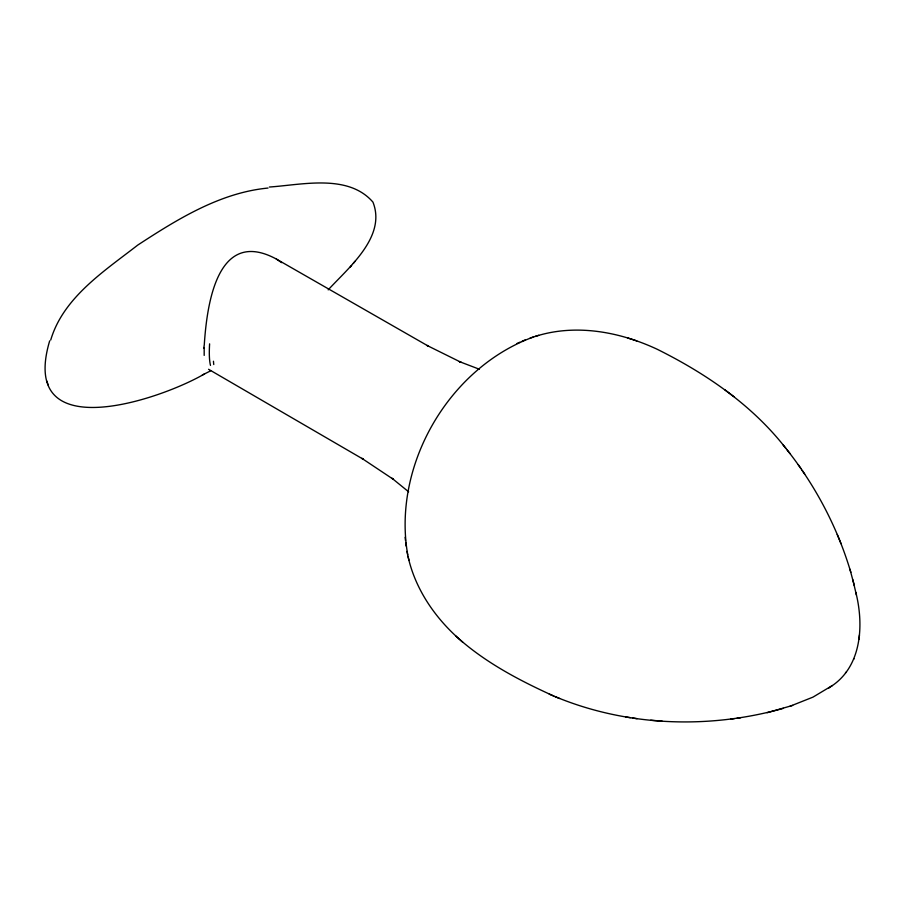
<?xml version="1.0" encoding="UTF-8"?>
<svg xmlns="http://www.w3.org/2000/svg" width="905" height="905" viewBox="0 0 905 905"><rect width="100%" height="100%" fill="white"/><g stroke="black" fill="none" stroke-linecap="round" stroke-linejoin="round"><path stroke-width="1.36" d="M204.179 347.497L204.179 355.405M204.27 344.918C206.86 305.098 217.008 227.019 276.319 259.022L428.597 346.276L426.956 345.427L461.075 362.317L459.299 361.57L479.401 369.251M830.847 686.601C861.945 666.6 863.992 624.869 855.825 592.356M859.015 639.383L859.207 637.493M859.252 636.984L859.456 634.937M50.725 340.031C63.237 297.485 104.448 270.991 137.764 245.074C177.323 219.282 220.006 192.663 268.027 188.048M49.673 340.857C17.93 447.771 159.495 400.18 204.621 373.867M853.687 659.326L853.935 658.716M845.485 672.879L845.994 672.223M328.187 289.872C348.742 267.439 386.593 236.669 372.951 202.12C348.131 173.489 302.112 184.824 269.362 187.03M353.369 263.31L355.043 261.285M349.997 267.371L351.593 265.459M790.065 706.239L812.962 697.133L832.385 685.504M828.765 688.105L830.428 686.906M202.301 375.032L210.684 370.824M533.577 336.943C448.563 367.86 392.012 465.792 407.748 554.878M517.06 343.436L520.024 342.158M522.049 341.264L525.126 339.941M535.206 336.434C575.456 323.504 619.597 331.716 657.132 349.228C705.877 373.471 752.157 404.999 785.868 448.348M530.194 338.029L538.701 335.314M783.391 708.332C708.864 729.317 626.735 726.466 554.98 696.567M792.667 705.414L767.089 712.733M730.64 719.113L734.374 718.627M736.942 718.265L740.539 717.789M650.718 720.222L662.109 721.115M625.672 716.952L630.378 717.676M632.459 717.97L637.086 718.683M632.391 339.477L636.747 340.902M627.629 337.938L631.962 339.352M459.355 639.19C487.15 663.546 520.398 680.899 553.86 696.081M549.245 694.146L559.584 698.502M208.569 369.285L363.346 459.299L361.785 458.303L393.471 479.412L391.944 478.236L408.641 491.811M276.319 259.022L281.647 262.642M733.865 396.628L724.928 389.851M407.001 551.405C413.144 585.659 433.28 616.056 459.027 638.885M455.634 635.842L462.76 642.256M787.169 450C815.812 486.279 837.725 528 850.824 572.345M782.893 444.638L790.099 453.654M798.255 464.684L800.857 468.485M802.169 470.385L804.715 474.107M841.05 543.69L837.249 534.459M46.902 381.118L47.479 382.815M47.637 383.324L48.203 385.021M852.849 579.743L856.402 595.015M849.953 569.222L854.286 585.535M408.121 556.552L408.902 560.138M405.112 537.332L405.485 540.534M405.723 542.74L406.119 546.066M203.976 348.368A51.676 5.453 -83.2 0 1 204.044 345.778M210.492 365.405A67.603 12.613 -77.9 0 1 209.609 343.843M213.761 364.534A75.013 17.5 -71.2 0 1 213.467 361.242"/></g></svg>
